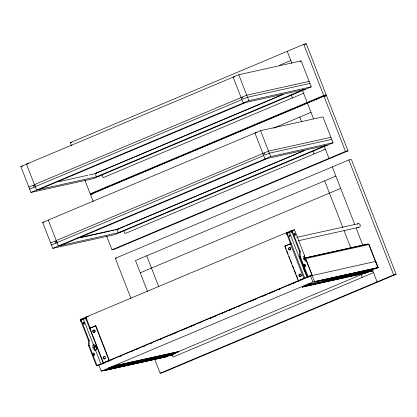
<?xml version="1.0" encoding="UTF-8"?>
<svg xmlns="http://www.w3.org/2000/svg" width="417" height="417" viewBox="0 0 417 417"><rect width="100%" height="100%" fill="white"/><g stroke="black" fill="none" stroke-linecap="round" stroke-linejoin="round"><path stroke-width="0.63" d="M93.637 355.837A1.162 0.448 67.2 0 0 93.554 354.721L94.586 354.372L94.414 353.929L93.971 354.023A1.162 0.448 67.2 0 0 93.111 353.037A1.162 0.448 67.2 0 0 93.09 354.221L92.053 354.57L88.592 345.688L88.586 340.752L80.987 321.252L80.825 320.063L80.293 319.479L291.957 230.34L294.465 229.783L304.686 256.002A2.914 2.684 77.5 0 0 304.082 256.366M93.09 354.221L92.647 354.32L89.181 345.438L89.175 340.496L81.576 321.001L81.414 319.818M304.608 267.005A1.162 0.448 67.2 0 0 304.624 265.827L305.656 265.478L305.484 265.035L305.046 265.134A1.162 0.448 67.2 0 0 304.181 264.149A1.162 0.448 67.2 0 0 304.16 265.327L303.123 265.676L299.661 256.794L299.656 251.852L292.056 232.358L291.895 231.169L291.619 231.232M304.16 265.327L303.717 265.426L300.25 256.544L300.25 251.607L292.645 232.107L292.489 230.924L291.957 230.34M105.491 362.493L103.124 363.019L85.819 318.63L85.855 317.947L85.574 318.009M86.449 318.52L86.444 317.697L86.168 317.759M286.87 234.109L286.865 233.291L286.588 233.348L292.489 230.924L292.927 232.045M306.505 277.717L304.728 278.113L287.422 233.723L287.459 233.04M95.316 350.634L94.2 347.283A2.002 1.845 77.5 0 1 96.52 346.042M303.941 256.398L304.686 256.002M88.586 340.752L89.175 340.496M95.827 325.755L89.551 328.372L95.827 325.755L109.332 360.403L103.093 363.025L304.728 278.113L298.238 280.787L284.733 246.139L291.222 243.465L284.733 246.139M71.547 146.018L70.249 142.687L303.764 44.343L306.271 43.785L326.214 94.94L92.699 193.285L90.192 193.837L84.922 180.316M304.499 44.53L306.271 43.785M20.85 166.519L238.753 74.742L301.147 60.929L311.249 86.845L93.345 178.617L30.957 192.435L20.85 166.519L22.742 166.096M279.567 65.25L290.811 60.517M300.021 61.398L301.147 60.929M28.825 186.978L35.091 184.721M34.444 184.611L246.734 95.206L309.122 81.388M29.623 189.026L35.257 186.905M35.247 186.66L241.912 99.616M30.957 192.435L248.86 100.664L311.249 86.845M39.083 189.511L245.749 102.473M283.179 94.305L95.686 173.274L96.661 173.055M94.852 173.707L133.211 157.553M134.41 157.047L283.039 94.45M303.123 89.764L96.457 176.803L95.128 173.394M303.571 93.252L103.15 177.663L102.009 174.739M90.192 193.837L323.707 95.493L326.214 94.94M93.267 201.719L90.458 194.52L323.973 96.176L326.48 95.618L348.018 150.865L114.503 249.21L112.001 249.767L106.616 235.959M324.118 96.614L326.48 95.618M42.654 222.443L260.562 130.672L322.951 116.854L333.053 142.77L115.149 234.542L52.761 248.36L42.654 222.443L43.915 222.162M273.416 128.186L311.019 112.35M50.634 242.903L56.264 240.786M56.253 240.536L268.538 151.131L330.926 137.313M51.432 244.951L57.061 242.83M57.051 242.585L263.716 155.546M52.761 248.36L270.664 156.589L333.053 142.77M60.887 245.441L267.552 158.403M117.49 229.199L304.389 150.485M116.661 229.631L124.448 226.353M125.647 225.847L277.878 161.733M279.077 161.228L304.848 150.375M324.926 145.695L118.261 232.733L116.932 229.324M325.375 149.182L124.954 233.588L123.813 230.669M112.001 249.767L345.511 151.418L348.018 150.865M131.001 298.499L115.321 258.29L348.836 159.946L351.343 159.388L396.15 274.313L162.635 372.657L160.128 373.215L154.603 359.042M335.883 176.12L135.457 260.531L147.55 291.551M140.242 272.807L340.668 188.401M292.776 230.492L294.465 229.783M80.549 320.126L86.444 317.697M80.809 320.131L81.398 319.881M85.787 318.046L86.408 317.738M286.802 233.39L287.422 233.082M291.879 231.237L292.468 230.987M80.789 320.287L81.388 319.959M85.772 318.119L86.361 317.869M286.787 233.463L289.096 232.795M291.858 231.393L292.458 231.065M80.789 320.381L81.378 320.131M85.761 318.207L86.35 317.957M286.776 233.546L287.365 233.301M291.858 231.487L292.447 231.237M80.794 320.475L81.383 320.225M85.761 318.301L86.355 318.056M286.776 233.645L287.365 233.395M291.864 231.581L292.453 231.331M81.138 319.875L86.366 318.161M286.787 233.755L287.376 233.504M287.177 233.103L292.322 231.409M80.804 320.574L81.393 320.329M85.793 318.525L86.382 318.275M286.807 233.869L287.396 233.619M291.874 231.68L292.463 231.435M80.82 320.683L81.414 320.433M85.819 318.63L86.408 318.379M287.422 233.723L286.828 233.973L287.026 234.474L287.615 234.224M291.89 231.789L292.484 231.539M80.841 320.793L81.435 320.543M291.91 231.899L292.505 231.649M80.872 320.902L81.461 320.657M291.942 232.008L292.531 231.763M80.903 321.017L81.497 320.772M291.973 232.123L292.567 231.878M80.94 321.132L81.534 320.887M292.009 232.243L292.604 231.993M80.987 321.252L81.576 321.001M86.011 319.13L86.606 318.885L86.413 318.395M292.056 232.358L292.645 232.107M88.592 345.688L89.181 345.438M299.661 256.794L300.25 256.544M93.491 344.963A2.914 1.115 67.2 0 0 93.059 346.527L93.142 347.1A1.162 0.448 67.2 0 0 93.179 348.424A1.162 0.448 67.2 0 0 94.086 349.206A2.914 1.115 67.2 0 0 95.602 350.374L95.008 350.624L95.602 350.228A2.914 2.684 77.5 0 0 93.564 345L92.887 345.177L93.491 344.963L83.504 319.354M304.321 256.168L304.561 256.069A2.914 1.115 67.2 0 0 304.129 257.633L304.254 258.212L303.665 258.462M92.595 347.356L93.184 347.106M306.078 261.73L306.657 261.449L305.979 261.626M92.053 354.57L92.647 354.32M303.123 265.676L303.717 265.426M92.798 353.387A1.162 0.448 67.2 0 1 93.382 354.273L93.971 354.023M303.717 264.409A1.162 0.448 67.2 0 1 304.452 265.379L305.046 265.134M93.382 354.273L94.414 353.929M304.452 265.379L305.484 265.035M98.772 364.99L96.327 365.527L92.23 355.013L93.262 354.669A1.162 0.448 67.2 0 0 94.127 355.654A1.162 0.448 67.2 0 0 94.148 354.471L94.586 354.372M310.941 275.851L307.397 276.633L303.3 266.119L304.332 265.775A1.162 0.448 67.2 0 0 305.197 266.76A1.162 0.448 67.2 0 0 305.218 265.577L305.656 265.478M92.23 355.013L93.262 354.669M303.3 266.119L304.332 265.775M93.554 354.721L94.148 354.471M304.624 265.827L305.218 265.577M96.327 365.527L100.466 364.494M307.397 276.633L375.67 261.396L378.063 267.537L371.469 270.315M105.657 362.451L101.055 364.364L95.556 350.259M107.419 361.711L109.822 360.7M111.021 360.194L112.825 359.433M120.023 356.405L121.821 355.644M130.823 351.854L132.627 351.093M136.223 349.576L137.428 349.076M142.828 346.798L144.626 346.042M150.026 343.764L152.429 342.753M159.628 339.725L161.426 338.964M170.428 335.174L172.231 334.413M173.43 333.908L177.032 332.396M182.432 330.118L184.231 329.362M185.429 328.857L187.233 328.096M189.631 327.084L192.034 326.073M193.233 325.573L195.031 324.812M199.232 323.045L201.03 322.284M210.032 318.494L211.836 317.733M213.035 317.233L216.632 315.716M222.037 313.438L223.835 312.682M225.034 312.177L226.838 311.416M229.235 310.404L231.638 309.398M232.837 308.893L234.635 308.132M238.837 306.365L240.635 305.604M249.637 301.814L251.441 301.058M252.639 300.553L256.236 299.036M261.641 296.758L263.44 296.002M264.639 295.497L266.442 294.736M268.84 293.73L271.243 292.718M272.442 292.213L274.24 291.452M278.441 289.685L280.24 288.924M289.242 285.134L291.04 284.378M292.244 283.873L295.841 282.356M297.644 281.595L298.843 281.089M301.246 280.078L303.044 279.322M310.978 275.955L307.094 277.586L289.549 232.577M312.891 281.97L310.493 275.83L98.834 364.974L101.227 371.109L312.891 281.97L378.063 267.537M309.847 284.18L307.788 284.472L308.173 285.181L370.942 271.279M108.415 367.836L108.879 369.024L110.036 368.539L109.744 367.789L115.519 365.558L178.924 351.515L173.347 353.981L109.942 368.023L110.171 368.602L173.576 354.559L173.347 353.981M109.942 368.023L115.561 365.657L178.966 351.614M370.176 271.175L365.683 273.067L302.278 287.11L307.85 284.639M366.527 244.581A2.111 1.944 77.5 0 1 369.045 244.534L378.037 267.745L314.632 281.788L305.64 258.576A2.111 1.944 77.5 0 0 303.691 258.243M302.278 287.11L309.159 284.462M109.791 368.102L108.519 368.383L108.827 369.17L110.171 368.602M308.173 285.181L309.325 284.696M307.892 284.743L308.121 285.322L372.866 270.716L372.563 269.929L309.153 283.972M169.401 355.414L166.404 356.676L101.227 371.109M173.597 353.647L365.469 272.838M366.673 272.332L368.472 271.576M166.44 356.775L103.03 370.817L166.534 356.733M173.873 353.642L178.924 351.515M302.236 287.005L365.641 272.963L368.451 271.78M108.827 369.17L173.576 354.559M308.121 285.322L372.866 270.716M373.507 272.629L173.086 357.041L172.174 354.7M160.128 373.215L393.643 274.871L396.15 274.313M299.656 251.852L300.25 251.607M234.396 76.832L233.134 77.114L243.241 103.03L305.63 89.212M309.92 83.436L247.531 97.25L243.158 99.095L242.36 97.046M70.249 142.687L72.131 142.27M28.992 163.594L26.469 164.152L36.576 190.069L98.965 176.25M256.83 132.622L254.938 133.039L265.045 158.955L327.434 145.137M58.88 181.671L87.909 175.244M89.175 174.963L94.221 173.847M331.724 139.361L269.335 153.18L264.967 155.02L264.164 152.971M90.458 194.52L92.965 193.968M77.849 237.977L118.809 228.907M79.746 237.805L109.999 231.107M111.261 230.83L113.778 230.267M115.04 229.991L116.301 229.71M120.768 232.175L58.38 245.994L48.273 220.077M115.321 258.29L116.578 258.014M288.215 232.29L286.338 232.707L290.79 244.117M296.862 237.325L358.37 223.705M298.608 240.682L358.844 227.338M304.019 258.144L367.424 244.101M304.04 258.253L367.45 244.211A2.002 1.845 77.5 0 0 366.6 244.664M305.64 258.576L369.045 244.534M303.889 259.619L305.791 259.197M306.657 261.449L312.265 275.439M88.42 316.56L85.912 317.113L90.364 328.528M80.293 319.479L82.175 319.062M298.238 280.787L298.52 280.73M314.632 281.788L378.13 267.704M307.788 284.472L311.593 283.628M324.363 280.782L358.604 273.198M359.777 272.958L362.409 272.353M363.582 272.113L366.215 271.514M367.387 271.269L369.926 270.711M371.464 270.935L372.735 270.654L371.578 271.139L371.354 270.56M92.887 345.177L93.027 345.146A2.914 2.684 77.5 0 1 94.404 344.989M94.143 347.601L96.676 347.038M103.713 362.769L105.595 362.352M121.248 365.224L123.786 364.661M138.371 361.43L140.904 360.872M142.176 360.59L144.709 360.027M145.976 359.746L148.515 359.183M149.781 358.901L153.586 358.062M109.906 367.919L173.31 353.877M108.879 369.024L171.653 355.122M304.254 258.212L304.212 258.212A1.162 0.448 67.2 0 0 304.248 259.53A1.162 0.448 67.2 0 0 305.155 260.312L305.187 260.344A2.914 1.115 67.2 0 0 306.672 261.48M377.995 267.641L368.711 244.425A2.002 1.845 77.5 0 0 368.091 244.195M306.745 261.678L305.301 258.467A2.002 1.845 77.5 0 0 303.732 258.347M303.764 44.343L323.707 95.493M323.973 96.176L345.511 151.418M348.836 159.946L393.643 274.871M287.219 51.307L291.91 63.342M302.471 90.426L307.162 102.462M307.428 103.145L313.516 118.756M324.285 146.377L328.966 158.387M332.292 166.915L354.695 224.377M356.108 228.005L362.946 245.545M372.616 270.346L377.098 281.835M371.297 270.701L371.526 271.279M291.196 95.066L292.333 97.99M299.781 117.083L301.6 121.759M313 150.99L314.137 153.915M324.64 180.853L342.868 227.599M344.046 230.622L350.879 248.157M361.127 274.438L362.269 277.362M238.753 74.742L248.86 100.664M260.562 130.672L270.664 156.589M304.895 265.285L305.067 265.728M303.889 265.874L307.986 276.388M308.867 283.503L309.461 284.759M290.352 243.773L303.857 278.42M285.244 246.676L286.177 249.069M286.875 250.857L288.038 253.844M288.971 256.236L290.133 259.223M290.597 260.416L291.764 263.403M292.698 265.791L293.86 268.783M294.324 269.976L295.955 274.157M296.424 275.35L298.051 279.531M146.695 255.798L158.794 286.818M173.217 353.918L173.441 354.497M171.929 354.341L172.231 355.128M95.545 325.818L109.056 360.465M34.929 185.31L35.33 186.331M56.535 240.724L57.332 242.772M89.926 328.184L103.437 362.832M33.198 185.138L33.996 187.181M55.002 241.062L55.8 243.111M93.82 354.179L93.997 354.622M92.819 354.763L96.916 365.282M95.191 350.582L94.034 347.606A2.111 1.944 77.5 0 1 96.212 345.844M83.249 322.591A1.1 0.422 67.2 0 1 83.791 324.217M92.798 355.19A1.162 0.448 67.2 0 1 92.673 354.914M92.496 354.471A1.162 0.448 67.2 0 1 92.402 354.184M95.086 345.203A2.914 2.684 77.5 0 1 96.556 346.808M96.749 347.543A2.914 2.684 77.5 0 1 96.754 348.304M96.577 349.029A2.914 2.684 77.5 0 1 95.133 350.561M105.293 358.448A1.162 1.074 77.5 0 1 103.864 358.683A1.162 1.074 77.5 0 1 103.473 357.155A1.162 1.074 77.5 0 1 104.834 356.66M105.079 356.816A1.162 1.074 77.5 0 1 105.282 357.035M94.951 331.922A1.162 1.074 77.5 0 1 93.163 331.75A1.162 1.074 77.5 0 1 93.94 330.04M94.221 330.045A1.162 1.074 77.5 0 1 94.94 330.509M95.081 330.775A1.162 1.074 77.5 0 1 95.092 331.661M357.562 224.044A1.835 1.689 77.5 0 1 360.288 225.331A1.835 1.689 77.5 0 1 357.974 227.192M304.327 270.357A65.417 60.267 77.5 0 1 303.972 268.882M304.681 271.311A65.266 60.131 77.5 0 1 304.071 268.856M289.174 235.438A0.735 0.281 67.2 0 1 289.539 236.257M294.167 233.551A1.1 0.422 67.2 0 1 294.772 234.526A1.1 0.422 67.2 0 1 294.798 235.449M303.717 256.476A2.914 1.115 67.2 0 1 303.967 256.319M303.868 266.301A1.162 0.448 67.2 0 1 303.743 266.02M303.566 265.577A1.162 0.448 67.2 0 1 303.472 265.29M306.797 261.417A2.914 2.684 77.5 0 1 306.12 261.595M301.309 275.434A1.162 1.074 77.5 0 1 300.11 276.403A1.162 1.074 77.5 0 1 299.166 275.074A1.162 1.074 77.5 0 1 300.37 274.11M300.641 274.193A1.162 1.074 77.5 0 1 300.886 274.35M301.084 274.574A1.162 1.074 77.5 0 1 301.303 275.131M290.894 249.199A1.162 1.074 77.5 0 1 289.247 249.632A1.162 1.074 77.5 0 1 289.231 247.792A1.162 1.074 77.5 0 1 290.889 248.308M83.264 322.701A1.1 0.422 67.2 0 0 84.229 324.155A1.1 0.422 67.2 0 0 83.989 322.539A1.1 0.422 67.2 0 0 83.264 322.701M92.814 330.785A1.162 1.074 77.5 0 0 93.966 332.406A1.162 1.074 77.5 0 0 94.659 330.572A1.162 1.074 77.5 0 0 92.814 330.785M103.155 357.312A1.162 1.074 77.5 0 0 104.307 358.933A1.162 1.074 77.5 0 0 105.006 357.098A1.162 1.074 77.5 0 0 103.155 357.312M294.334 233.807A1.1 0.422 67.2 0 0 295.299 235.261A1.1 0.422 67.2 0 0 295.059 233.645A1.1 0.422 67.2 0 0 294.334 233.807M289.382 235.428A0.735 0.281 67.2 0 0 290.023 236.397A0.735 0.281 67.2 0 0 289.867 235.324A0.735 0.281 67.2 0 0 289.382 235.428M288.616 248.318A1.162 1.074 77.5 0 0 289.768 249.945A1.162 1.074 77.5 0 0 290.467 248.105A1.162 1.074 77.5 0 0 288.616 248.318M298.958 274.845A1.162 1.074 77.5 0 0 300.11 276.471A1.162 1.074 77.5 0 0 300.808 274.631A1.162 1.074 77.5 0 0 298.958 274.845"/></g></svg>
